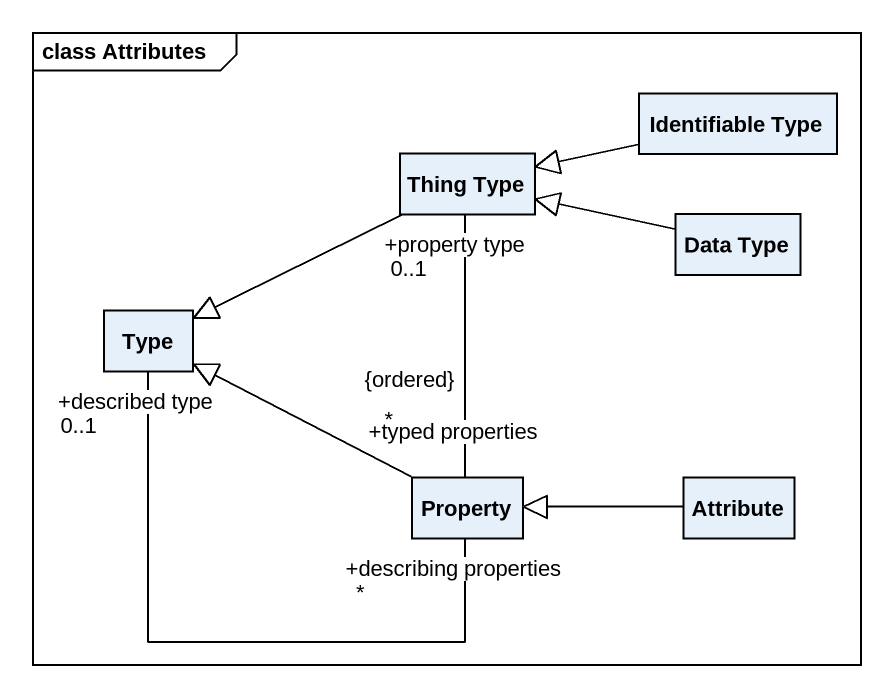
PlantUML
@startuml
mainframe class Attributes
hide circle
hide empty members
class "Identifiable Type" as Identifiable_Type
class "Thing Type" as Thing_Type
class "Data Type" as Data_Type
class Type
class Property
class Attribute
Identifiable_Type -left-|> Thing_Type
Thing_Type -left-|> Type
Data_Type -left-|> Thing_Type
Type "0..1\n+described type" -right- "*\n+describing properties" Property
Property "*\n+typed properties\n{ordered}" -up- "0..1\n+property type" Thing_Type
Property -left-|> Type
Attribute -left-|> Property
@enduml
